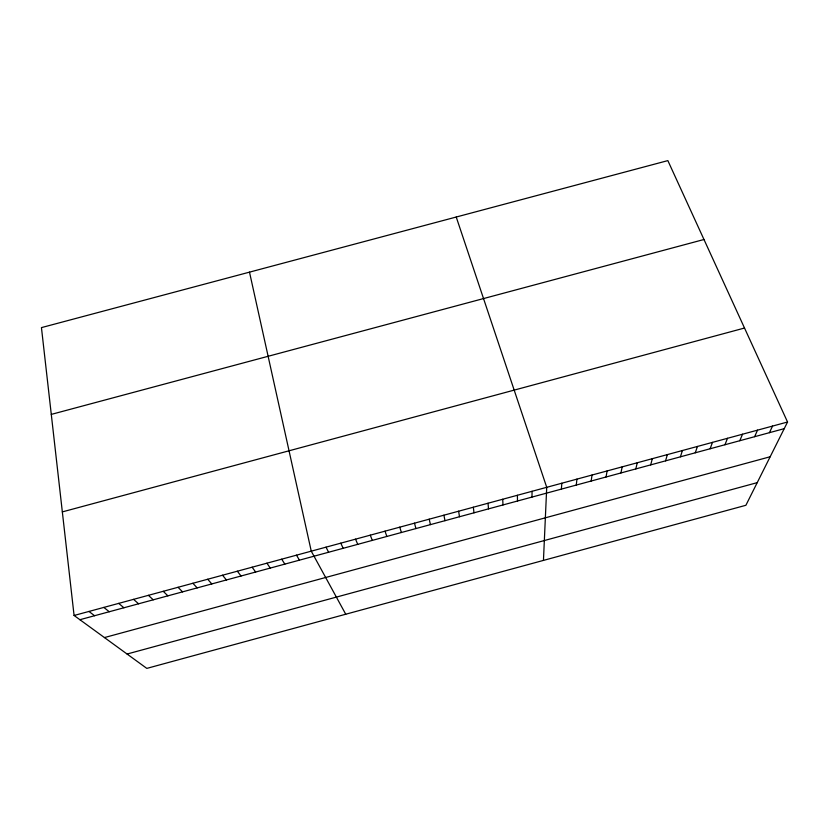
<?xml version="1.0" encoding="UTF-8"?>
<svg xmlns="http://www.w3.org/2000/svg" width="829" height="829" viewBox="0 0 829 829"><rect width="100%" height="100%" fill="white"/><g stroke="black" fill="none" stroke-linecap="round" stroke-linejoin="round"><path stroke-width="1.24" d="M531.99 497.079L532.063 491.296M543.451 560.404L546.726 487.317L456.23 217.022M561.378 489.11L561.834 483.224M576.279 485.069L576.932 479.131M591.181 481.027L592.02 475.038M606.072 476.986L607.097 470.945M620.952 472.955L622.175 466.862M635.833 468.913L637.242 462.769M650.703 464.882L652.309 458.686M665.563 460.851L667.366 454.603M680.422 456.82L682.412 450.52M695.272 452.789L697.448 446.448M710.111 448.769L712.484 442.375M724.95 444.748L727.51 438.292M739.779 440.717L742.535 434.22M754.597 436.696L757.54 430.147M769.416 432.686L772.555 426.085M787.55 422.013L745.893 505.286L146.816 668.392L74.082 615.481L41.45 327.61L667.853 160.608L787.55 422.013L74.082 615.481M79.895 619.709L784.224 428.666M104.454 637.574L770.182 456.748M127.075 654.029L757.219 482.644M62.341 511.897L744.515 328.035M51.284 414.396L703.976 239.498M88.952 611.439L94.579 615.729M103.822 607.408L109.252 611.75M118.682 603.377L123.925 607.771M133.542 599.357L138.588 603.792M148.391 595.326L153.241 599.813M163.23 591.305L167.893 595.844M178.059 587.284L182.535 591.865M192.888 583.264L197.167 587.896M207.706 579.243L211.799 583.927M222.524 575.222L226.421 579.968M237.332 571.212L241.042 576M252.13 567.202L255.643 572.041M266.928 563.181L270.254 568.072M281.705 559.181L284.844 564.114M296.492 555.171L299.435 560.166M345.745 614.237L311.258 551.161L249.498 272.14M326.025 547.161L328.595 552.249M340.792 543.161L343.165 548.301M355.537 539.161L357.734 544.352M370.294 535.161L372.283 540.404M385.029 531.161L386.832 536.456M399.765 527.161L401.381 532.508M414.49 523.172L415.92 528.57M429.204 519.182L430.448 524.622M443.919 515.192L444.976 520.685M458.624 511.203L459.494 516.747M473.328 507.224L474.001 512.809M488.022 503.234L488.509 508.871M502.706 499.255L503.006 504.944M517.389 495.276L517.503 501.017"/></g></svg>
